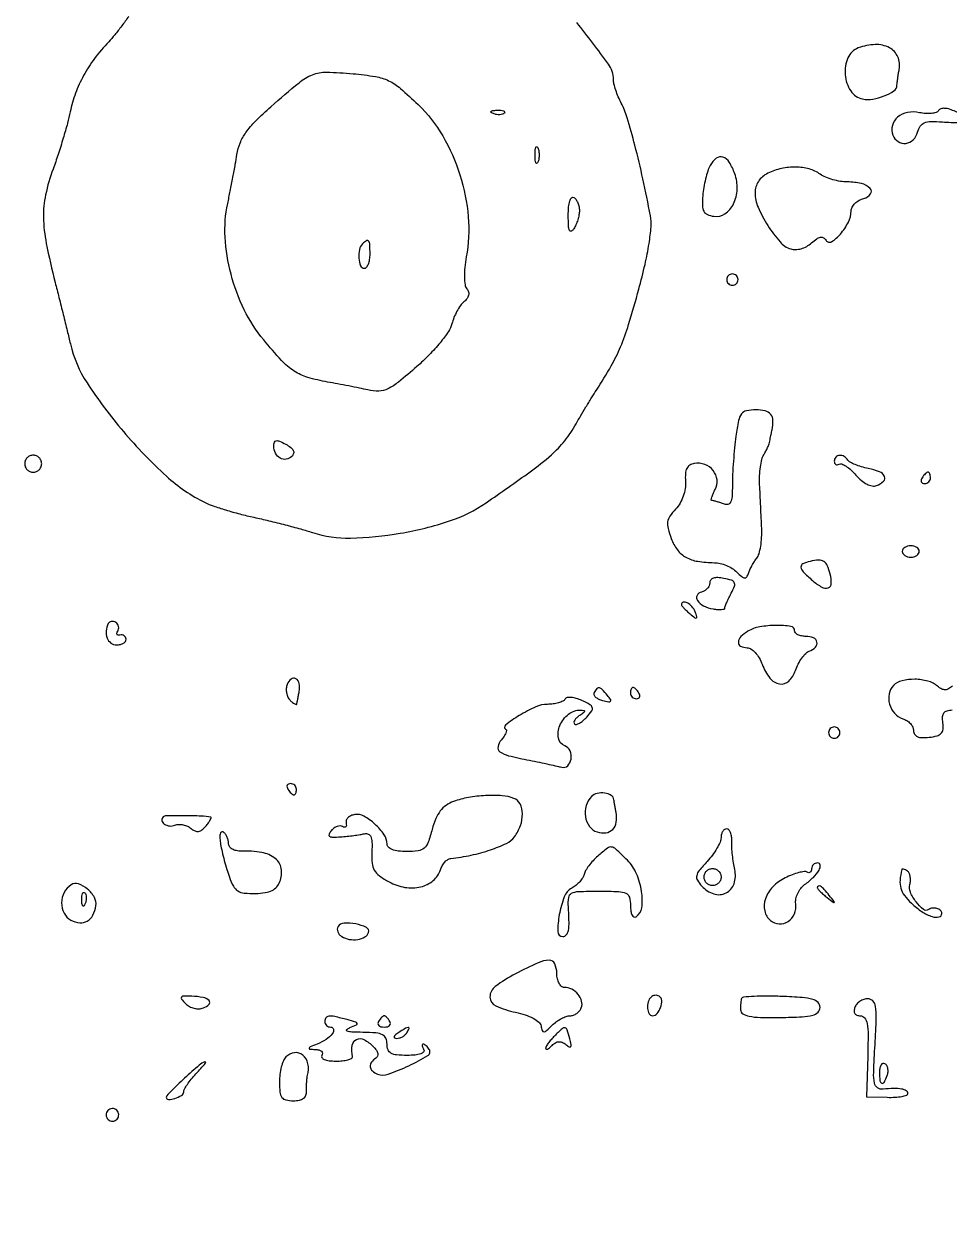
# Model space of a CAD drawing. Extents: x 0 to 5034, y 0 to 2560.
# Drawn here: x 3361.8 to 3525.3, y 363.8 to 574.2 of the extents above; entities that cross this region are included whole.
import ezdxf

# ---------------------------------------------------------------- set-up
doc = ezdxf.new("R2010")
doc.units = 0

msp = doc.modelspace()

# ---------------------------------------------------------------- linework, layer by layer
for points in [[(3380.367574, 575.47861, -0.008929), (3379.140228, 573.798174, -0.009001), (3377.895758, 572.216616, -0.017755), (3376.841517, 571.015059, 0.028052), (3374.348572, 568.052929, 0.035339), (3372.406281, 565.041693, 0.037179), (3370.984294, 561.923784, 0.037679), (3370.047241, 558.643424, -0.015643), (3369.568873, 556.638409, -0.006528), (3368.804447, 553.965425, -0.006451), (3367.911189, 551.123189, -0.008308), (3367.013622, 548.536747, 0.034777), (3365.699347, 543.985345, 0.057598), (3365.31452, 540.010804, 0.044688), (3365.81396, 535.398489, 0.013388), (3367.385275, 528.5, -0.0013), (3368.057015, 525.848588, -0.000891), (3368.806249, 522.835923, -0.000898), (3369.517599, 519.931264, -0.001822), (3370.064683, 517.643567, 0.087436), (3373.019098, 510.761846, 0.031157), (3379.449355, 502.165616, 0.031493), (3387.043645, 494.294486, 0.070706), (3393.883798, 489.623374, 0.031959), (3395.285539, 489.040485, 0.009512), (3397.493991, 488.330228, 0.009499), (3400.010997, 487.625109, 0.010128), (3402.5, 487.032111, -0.005891), (3405.115571, 486.432328, -0.004258), (3408.01718, 485.704659, -0.004301), (3410.763057, 484.965863, -0.00933), (3412.856358, 484.340982, 0.082273), (3419.539053, 483.368039, 0.037518), (3428.349402, 484.204002, 0.03747), (3437.06273, 486.377953, 0.071744), (3443.5, 489.588583, 0.003801), (3451.287092, 495.071756, 0.024857), (3455.031716, 498.043348, 0.046208), (3457.379882, 500.524154, 0.038312), (3459.400737, 503.548897, -0.005043), (3460.176143, 504.89536, -0.002841), (3461.142806, 506.514363, -0.002835), (3462.137025, 508.137378, -0.004638), (3463, 509.5, 0.01368), (3465.58747, 513.75383, 0.030465), (3467.263177, 517.15133, 0.025607), (3468.676741, 521.071286, 0.007229), (3470.474549, 527.313165, 0.010039), (3471.573103, 531.690274, 0.017198), (3472.289263, 535.385602, 0.019909), (3472.637874, 538.345892, 0.066364), (3472.53026, 540.296108, 0.007222), (3471.200821, 546.784342, 0.009231), (3469.780054, 552.718247, 0.008939), (3468.421742, 557.60062, 0.048052), (3467.386186, 560.154292, -0.020941), (3466.855586, 561.283094, -0.019483), (3466.407192, 562.479546, -0.019894), (3466.092733, 563.573828, -0.060083), (3466, 564.342747, 0.159636), (3465.106234, 567.070802, 0.008561), (3459.521912, 574.411723, 0.011984)], [(3281.43984, 268.629123, -0.000024), (3213.057955, 269.247686, -0.136967)], [(3525.865434, 457.265434, -0.0561), (3525.204835, 456.738497, -0.134864), (3524.610684, 456.559172, -0.129896), (3523.993649, 456.705818, -0.050304), (3523.258745, 457.200224, 0.107045), (3521.52917, 458.099441, 0.063217), (3519.214631, 458.425379, 0.064587), (3516.966324, 458.16486, 0.136092), (3515.449574, 457.306717, 0.150517), (3514.676551, 455.845532, 0.11664), (3514.756894, 454.037713, 0.113011), (3515.647926, 452.413305, 0.134982), (3517.107971, 451.465731, -0.06705), (3517.831267, 451.124129, -0.065646), (3518.444216, 450.601282, -0.071117), (3518.858741, 449.984132, -0.112842), (3519, 449.36619, 0.135201), (3519.178349, 448.718677, 0.158077), (3519.655857, 448.30013, 0.097975), (3520.492002, 448.121207, 0.032521), (3521.75, 448.183578, 0.03531), (3523.14608, 448.445055, 0.139772), (3523.89055, 448.884745, 0.168529), (3524.213896, 449.597963, 0.057535), (3524.187142, 450.75, -0.04643), (3524.138197, 451.828063, -0.146868), (3524.376032, 452.502394, -0.169593), (3524.919009, 452.877128, -0.067124), (3525.830153, 453, 0.11884)], [(3386.533962, 356.486358, 0.000047), (3330.933365, 357.017627, 0.001535)]]:
    msp.add_lwpolyline(points, format="xyb")
for points in [[(3509.25, 569.912405, 0.202605), (3507.417982, 568.17044, 0.124095), (3506.924199, 565.184102, 0.124067), (3507.905004, 562.320036, 0.202492), (3510, 560.9039, 0.089025), (3511.793725, 560.872961, 0.054489), (3513.839165, 561.437305, 0.0565), (3515.520049, 562.335933, 0.229495), (3516.076511, 563.317388, -0.012867), (3516.12788, 563.884468, -0.00576), (3516.223177, 564.627302, -0.005698), (3516.341997, 565.410801, -0.007703), (3516.468357, 566.11598, 0.153058), (3516.218286, 568.358702, 0.16955), (3514.735287, 569.948335, 0.131434), (3512.23256, 570.515393, 0.080637)], [(3431.5, 559.910725, -0.068162), (3435.834911, 554.375044, -0.055575), (3438.887442, 547.487683, -0.055437), (3440.353949, 540.078025, -0.066955), (3440.006285, 533, 0.020393), (3439.737893, 531.122766, 0.029466), (3439.666999, 529.448324, 0.032333), (3439.775997, 528.109695, 0.137272), (3440.099553, 527.382679, -0.104), (3440.390766, 526.829149, -0.125361), (3440.406958, 526.243375, -0.105749), (3440.131459, 525.646603, -0.058782), (3439.57661, 525.063581, 0.065308), (3438.973652, 524.41328, 0.02969), (3438.358453, 523.427311, 0.028774), (3437.824277, 522.295448, 0.035046), (3437.463127, 521.180902, -0.090149), (3436.858555, 519.838318, -0.021199), (3435.371234, 517.862688, -0.021162), (3433.438661, 515.703281, -0.019418), (3431.276223, 513.649525, -0.010095), (3428.040289, 510.920587, -0.058594), (3426.155458, 509.730048, -0.102308), (3424.547704, 509.332509, -0.065675), (3422.627375, 509.510968, 0.00487), (3421.144939, 509.833278, 0.002361), (3419.243666, 510.217944, 0.002341), (3417.259701, 510.599954, 0.003371), (3415.5, 510.917979, -0.029351), (3411.985003, 511.743742, -0.073317), (3409.59979, 512.854437, -0.060072), (3407.370336, 514.740569, -0.014907), (3404.215331, 518.346408, -0.058786), (3400.789188, 523.673307, -0.049068), (3398.442721, 529.98232, -0.049911), (3397.402395, 536.500334, -0.067468), (3397.856161, 542.443744, 0.003546), (3398.310996, 544.644081, 0.002645), (3398.782567, 547.076953, 0.002673), (3399.20265, 549.374776, 0.00608), (3399.48959, 551.116096, -0.060131), (3400.048745, 553.12651, -0.057073), (3401.077011, 554.984764, -0.04186), (3402.781495, 556.995695, -0.015383), (3405.499247, 559.544133, -0.00794), (3410.465497, 563.783626, -0.077375), (3412.833062, 565.190914, -0.101267), (3415.286846, 565.637442, -0.017733), (3420, 565.367072, -0.017616), (3423.949983, 564.85873, -0.070062), (3426.276986, 564.130952, -0.066822), (3428.366769, 562.772348, -0.01511)], [(3446.729167, 558.395833, -0.126455), (3446.402231, 558.202593, -0.060344), (3445.916927, 558.123424, -0.05415), (3445.359369, 558.160852, -0.051402), (3444.8125, 558.316886, -0.054073), (3444.395823, 558.538436, -0.470617), (3444.37858, 558.720685, -0.168741), (3444.670344, 558.862007, -0.018894), (3445.416667, 558.921053, -0.028489), (3446.112848, 558.910055, -0.077125), (3446.592839, 558.799335, -0.208169), (3446.77538, 558.614691, -0.296942)], [(3523.405473, 558.847052, -0.176867), (3522.98726, 558.517684, -0.052381), (3522.178159, 558.343258, -0.045412), (3521.158834, 558.326026, -0.035602), (3520.064141, 558.485912, 0.100373), (3517.941277, 558.520155, 0.129992), (3516.188339, 557.689585, 0.154156), (3515.263685, 556.227362, 0.157375), (3515.35674, 554.512735, 0.156573), (3516.271664, 553.374436, 0.179188), (3517.625316, 553.05959, 0.165222), (3518.940545, 553.700719, 0.134289), (3519.727716, 555.066787, -0.081737), (3520.18966, 556.1043, -0.150978), (3520.895563, 556.685842, -0.094959), (3522.051094, 556.92015, -0.0207), (3524.091499, 556.857522, 0.013071), (3527.158907, 556.716519, 0.171282), (3528.223354, 557.068648, 0.515047), (3528.199646, 557.67345, 0.034878), (3526.427823, 558.666081, 0.03184), (3525.369783, 559.08534, 0.063539), (3524.486486, 559.252207, 0.091497), (3523.820716, 559.170119, 0.179919)], [(3452.662281, 549.75, -0.174857), (3452.474999, 549.540618, -0.447206), (3452.306058, 549.601562, -0.078554), (3452.189089, 550.10856, -0.017491), (3452.157895, 551, -0.017491), (3452.189089, 551.89144, -0.078554), (3452.306058, 552.398438, -0.447206), (3452.474999, 552.459382, -0.174857), (3452.662281, 552.25, -0.057986), (3452.818615, 551.679992, -0.037979), (3452.87034, 551, -0.037979), (3452.818615, 550.320008, -0.057986)], [(3483.084744, 549.158345, 0.043532), (3482.662293, 548.171252, 0.018538), (3482.264269, 546.788673, 0.018176), (3481.946251, 545.273511, 0.022735), (3481.767039, 543.848189, 0.024226), (3481.710709, 542.041825, 0.119701), (3481.966126, 541.064147, 0.171686), (3482.587431, 540.500325, 0.063958), (3483.740327, 540.182326, 0.18751), (3485.694317, 540.638445, 0.129484), (3487.196858, 542.375188, 0.105175), (3487.847807, 544.966537, 0.094347), (3487.428872, 547.708576, 0.053765), (3486.460818, 549.727143, 0.175284), (3485.316007, 550.632545, 0.252474), (3484.149989, 550.429384, 0.103438)], [(3493.25, 547.779505, 0.065425), (3492.318399, 547.169102, 0.070544), (3491.603117, 546.352317, 0.072025), (3491.153975, 545.384719, 0.072824), (3491, 544.333161, 0.10352), (3491.533047, 541.786137, 0.038721), (3493.260132, 538.548291, 0.037959), (3495.416364, 535.672108, 0.134854), (3497.321664, 534.414196, 0.091511), (3498.165841, 534.301322, 0.058365), (3499.145451, 534.465639, 0.055002), (3500.125399, 534.871528, 0.058313), (3500.972386, 535.47501, -0.028381), (3501.894376, 536.218787, -0.112288), (3502.561518, 536.499618, -0.189059), (3503.088242, 536.393441, -0.11161), (3503.543812, 535.929111, 0.414718), (3504.52705, 535.697893, 0.077619), (3506.083399, 537.036223, 0.059613), (3507.493052, 539.157321, 0.113955), (3507.977764, 541.133369, -0.122157), (3508.153138, 541.801422, -0.073634), (3508.649339, 542.458449, -0.066461), (3509.377497, 543.005399, -0.064019), (3510.232753, 543.350615, 0.162849), (3511.417604, 544.124595, 0.381144), (3511.360055, 545.098829, 0.140253), (3509.7849, 545.969208, 0.056826), (3507.325, 546.247351, -0.041041), (3506.099008, 546.346995, -0.029006), (3504.75042, 546.650165, -0.029425), (3503.486779, 547.094261, -0.053269), (3502.527494, 547.622351, 0.085527), (3500.575464, 548.539015, 0.062946), (3498.205858, 548.879384, 0.059171), (3495.675366, 548.622252, 0.057539)], [(3459.984687, 541.190983, -0.045482), (3459.908819, 540.434499, -0.02712), (3459.689119, 539.556101, -0.026997), (3459.372512, 538.697541, -0.041639), (3459, 538, -0.115435), (3458.557873, 537.573671, -0.454106), (3458.242073, 537.676633, -0.089658), (3458.06075, 538.471563, -0.010352), (3458.015313, 540.309017, -0.021008), (3458.073097, 541.829331, -0.054884), (3458.278955, 542.901713, -0.11662), (3458.600799, 543.449123, -0.353927), (3459, 543.5, -0.101161), (3459.382022, 543.140373, -0.052761), (3459.701752, 542.566787, -0.049393), (3459.916365, 541.883651, -0.053738)], [(3421.666667, 535.333333, 0.148246), (3421.117117, 534.305634, 0.068475), (3421.025382, 532.777653, 0.077107), (3421.338097, 531.446162, 0.305562), (3422, 531, 0.226478), (3422.382936, 531.182831, 0.074992), (3422.70625, 531.734375, 0.057076), (3422.926884, 532.542644, 0.038131), (3423, 533.5, 0.011827), (3422.959636, 535.206136, 0.146405), (3422.746711, 535.811817, 0.394613), (3422.359821, 535.886341, 0.056055)], [(3486, 529, 0.099038), (3486.076342, 528.618362, 0.097945), (3486.29375, 528.29375, 0.097945), (3486.618362, 528.076342, 0.099038), (3487, 528, 0.099038), (3487.381638, 528.076342, 0.097945), (3487.70625, 528.29375, 0.097945), (3487.923658, 528.618362, 0.099038), (3488, 529, 0.099038), (3487.923658, 529.381638, 0.097945), (3487.70625, 529.70625, 0.097945), (3487.381638, 529.923658, 0.099038), (3487, 530, 0.099038), (3486.618362, 529.923658, 0.097945), (3486.29375, 529.70625, 0.097945), (3486.076342, 529.381638, 0.099038)], [(3487.635924, 501.360429, 0.009384), (3487.392228, 499.295072, 0.006233), (3487.186803, 496.918303, 0.006275), (3487.045052, 494.605065, 0.012164), (3487, 492.75344, -0.014292), (3486.940723, 490.680124, -0.095987), (3486.688575, 489.68664, -0.246638), (3486.195463, 489.313926, -0.133284), (3485.418213, 489.393011, 0.008756), (3484.77936, 489.625411, 0.010384), (3484.16789, 489.821697, 0.009314), (3483.647393, 489.966433, 0.063232), (3483.383029, 490, -0.449744), (3483.273689, 490.123287, -0.043025), (3483.36632, 490.5671, -0.032686), (3483.598632, 491.189743, -0.017237), (3483.962834, 491.930554, 0.150992), (3484.294131, 493.637757, 0.142852), (3483.616685, 495.277295, 0.134999), (3482.123653, 496.358603, 0.130033), (3480.264872, 496.544758, 0.102049), (3479.468299, 496.242929, 0.137522), (3478.955615, 495.672205, 0.098544), (3478.711012, 494.76041, 0.035534), (3478.71829, 493.411757, -0.056826), (3478.670168, 492.11512, -0.047067), (3478.335239, 490.77377, -0.047073), (3477.755421, 489.518906, -0.056881), (3476.980295, 488.479024, 0.03777), (3475.969927, 487.226224, 0.11446), (3475.571046, 486.213622, 0.101371), (3475.634418, 485.056842, 0.026042), (3476.206407, 483.26412, 0.071032), (3477.295786, 481.282994, 0.104661), (3478.786536, 479.981673, 0.087857), (3480.878452, 479.25618, 0.038189), (3483.821429, 479.013655, -0.058616), (3484.829846, 478.889011, -0.038672), (3485.940904, 478.524045, -0.038695), (3486.981453, 477.99281, -0.059071), (3487.776786, 477.366071, 0.019392), (3488.661947, 476.54703, 0.147873), (3489.175489, 476.321246, 0.283989), (3489.543538, 476.491292, 0.071132), (3489.83963, 477.116071, -0.032441), (3490.078775, 477.74116, -0.017304), (3490.449988, 478.481336, -0.017157), (3490.882995, 479.214, -0.025542), (3491.315138, 479.820392, 0.099179), (3491.707281, 480.587578, 0.027853), (3492.001164, 481.907241, 0.026922), (3492.173039, 483.469172, 0.025446), (3492.180865, 485.070392, 0.000078), (3492.098644, 486.850715, 0.000047), (3492.000531, 488.963622, 0.000047), (3491.902566, 491.064766, 0.000082), (3491.820941, 492.805768, -0.022797), (3491.818707, 494.36871, -0.023126), (3491.959131, 495.917835, -0.023676), (3492.206806, 497.24876, -0.081786), (3492.542821, 498.055768, 0.019463), (3492.900429, 498.682045, 0.016483), (3493.229924, 499.369507, 0.016799), (3493.488604, 500.016435, 0.043903), (3493.616746, 500.5, -0.003861), (3493.699116, 500.955205, -0.002249), (3493.804587, 501.5, -0.002249), (3493.915142, 502.04474, -0.003803), (3494.013288, 502.5, 0.060637), (3494.175098, 504.1322, 0.167995), (3493.779326, 505.199187, 0.164567), (3492.801771, 505.807325, 0.057639), (3491.135924, 506, 0.049405), (3489.483319, 505.836307, 0.183788), (3488.61306, 505.289512, 0.113992), (3488.094227, 504.125499, 0.01402)], [(3409.194492, 497.794492, -0.157772), (3408.196407, 497.28444, -0.169734), (3407.122103, 497.476375, -0.148506), (3406.299794, 498.336572, -0.117543), (3406, 499.594201, -0.074508), (3406.103218, 500.283022, -0.284714), (3406.415892, 500.556465, -0.145326), (3406.993323, 500.484016, -0.01949), (3408.107359, 499.942543, -0.037102), (3408.99571, 499.378678, -0.116154), (3409.448324, 498.841085, -0.187557), (3409.499756, 498.316396, -0.128781)], [(3362, 496.5, 0.099038), (3362.114514, 495.927543, 0.097945), (3362.440625, 495.440625, 0.097945), (3362.927543, 495.114514, 0.099038), (3363.5, 495, 0.099038), (3364.072457, 495.114514, 0.097945), (3364.559375, 495.440625, 0.097945), (3364.885486, 495.927543, 0.099038), (3365, 496.5, 0.099038), (3364.885486, 497.072457, 0.097945), (3364.559375, 497.559375, 0.097945), (3364.072457, 497.885486, 0.099038), (3363.5, 498, 0.099038), (3362.927543, 497.885486, 0.097945), (3362.440625, 497.559375, 0.097945), (3362.114514, 497.072457, 0.099038)], [(3505, 496.940983, 0.087615), (3505.064383, 496.576383, 0.166476), (3505.249488, 496.347244, 0.178496), (3505.525604, 496.28894, 0.102458), (3505.849321, 496.406875, -0.236818), (3506.317066, 496.448382, -0.049157), (3507.073449, 496.05959, -0.041882), (3507.947948, 495.385436, -0.028667), (3508.8239, 494.487522, 0.039337), (3509.787581, 493.540912, 0.056774), (3510.783004, 492.882462, 0.069546), (3511.71117, 492.562354, 0.140832), (3512.474579, 492.628619, 0.093998), (3513.709673, 493.392424, 0.33376), (3513.870737, 494.251997, 0.187399), (3512.975807, 495.071209, 0.043366), (3510.979191, 495.654162, -0.022316), (3509.783255, 495.949388, -0.026569), (3508.687645, 496.33666, -0.026878), (3507.815467, 496.754356, -0.129935), (3507.420174, 497.129162, 0.12154), (3506.757998, 497.778134, 0.153958), (3505.927743, 497.970711, 0.193736), (3505.267461, 497.643305, 0.183968)], [(3520.5, 494, 0.082592), (3520.343488, 493.6179, 0.161196), (3520.3746, 493.29375, 0.182303), (3520.586039, 493.078288, 0.108972), (3520.940983, 493, 0.093332), (3521.345238, 493.076123, 0.09642), (3521.688914, 493.29375, 0.099167), (3521.918938, 493.618444, 0.105053), (3522, 494, 0.042167), (3521.967655, 494.382849, 0.061769), (3521.870461, 494.70625, 0.081139), (3521.727648, 494.92554, 0.210953), (3521.559017, 495, 0.151918), (3521.34829, 494.934461, 0.038439), (3521.066025, 494.70625, 0.035638), (3520.768994, 494.382774, 0.029505)], [(3517, 481, 0.148195), (3517.115568, 480.618646, 0.098894), (3517.440625, 480.29375, 0.082425), (3517.926543, 480.074694, 0.064853), (3518.5, 480, 0.064853), (3519.073457, 480.074694, 0.082425), (3519.559375, 480.29375, 0.098894), (3519.884432, 480.618646, 0.148195), (3520, 481, 0.148195), (3519.884432, 481.381354, 0.098894), (3519.559375, 481.70625, 0.082425), (3519.073457, 481.925306, 0.064853), (3518.5, 482, 0.064853), (3517.926543, 481.925306, 0.082425), (3517.440625, 481.70625, 0.098894), (3517.115568, 481.381354, 0.148195)], [(3500.75, 479.25074, 0.053297), (3499.446733, 478.80465, 0.322195), (3499.116952, 478.216642, 0.170149), (3499.516064, 477.388996, 0.017489), (3501.129077, 475.888052, 0.045282), (3502.800397, 474.684895, 0.222786), (3503.926904, 474.577517, 0.309945), (3504.479428, 475.341227, 0.070359), (3504.285413, 477.01658, 0.037676), (3503.773413, 478.506044, 0.151343), (3503.155422, 479.229679, 0.156731), (3502.250216, 479.463364, 0.041274)], [(3483, 475.434652, -0.106478), (3482.888768, 474.918247, -0.079289), (3482.56711, 474.430023, -0.075112), (3482.089431, 474.043703, -0.078694), (3481.526332, 473.823324, 0.227235), (3480.765209, 473.229116, 0.274012), (3480.831086, 472.338607, 0.126319), (3481.929812, 471.392781, 0.073287), (3483.596723, 470.85306, 0.021813), (3484.399531, 470.753648, 0.037537), (3485.072921, 470.750586, 0.04639), (3485.550083, 470.829161, 0.34988), (3485.677743, 471, -0.099155), (3485.728523, 471.302587, -0.010077), (3486.002791, 471.981204, -0.012289), (3486.369264, 472.782781, -0.009501), (3486.806339, 473.638141, 0.02973), (3487.370475, 474.861893, 0.214161), (3487.33915, 475.495009, 0.203645), (3486.842201, 475.911562, 0.02674), (3485.475319, 476.249469, 0.036101), (3484.409825, 476.374394, 0.090886), (3483.638611, 476.268284, 0.147784), (3483.176173, 475.944079, 0.168031)], [(3478, 471.622445, 0.172995), (3478.07509, 471.411909, 0.015689), (3478.44735, 470.984529, 0.018888), (3478.939562, 470.492636, 0.013646), (3479.522892, 469.981001, 0.008807), (3480.382614, 469.292701, 0.27071), (3480.644403, 469.258808, 0.389672), (3480.735322, 469.458284, 0.012731), (3480.415903, 470.358556, 0.091143), (3479.856754, 471.274265, 0.089947), (3479.00624, 471.936277, 0.178047), (3478.321922, 472.025462, 0.350363)], [(3376.754232, 468.266312, 0.093052), (3376.377835, 466.952017, 0.118397), (3376.556239, 465.707169, 0.141743), (3377.236546, 464.829973, 0.158696), (3378.25, 464.5, 0.055685), (3378.912146, 464.573972, 0.080763), (3379.456563, 464.79375, 0.105784), (3379.80176, 465.118995, 0.177849), (3379.9, 465.5, 0.102678), (3379.786864, 465.860233, 0.117554), (3379.543166, 466.125534, 0.117001), (3379.204988, 466.25315, 0.101035), (3378.82567, 466.225223, -0.08807), (3378.498299, 466.192645, -0.250328), (3378.311051, 466.311893, -0.205677), (3378.284416, 466.558816, -0.06392), (3378.441982, 466.906125, 0.098133), (3378.59512, 467.315533, 0.097727), (3378.580879, 467.753037, 0.098155), (3378.40178, 468.150817, 0.099951), (3378.08541, 468.447214, 0.076159), (3377.694606, 468.613157, 0.096446), (3377.303651, 468.635555, 0.111232), (3376.974193, 468.512816, 0.132806)], [(3489.75, 466.919901, 0.063475), (3488.497205, 465.959205, 0.18559), (3488.058052, 464.983214, 0.294944), (3488.461481, 464.275019, 0.120417), (3489.586864, 464, -0.149217), (3490.274796, 463.790023, -0.058938), (3491.032927, 463.138077, -0.051403), (3491.740147, 462.188414, -0.044145), (3492.281267, 461.065794, 0.073724), (3493.631131, 458.641794, 0.185757), (3495.327172, 457.606183, 0.243509), (3496.946036, 458.101405, 0.115707), (3498.147459, 459.993156, -0.035152), (3498.632726, 461.122909, -0.035947), (3499.268365, 462.1647, -0.038404), (3499.951461, 462.981524, -0.108205), (3500.569876, 463.38844, 0.103623), (3501.678439, 464.103565, 0.256998), (3501.944187, 464.999784, 0.245691), (3501.328152, 465.736108, 0.098384), (3500, 466, -0.048028), (3499.234582, 466.073693, -0.068025), (3498.5875, 466.29375, -0.088204), (3498.151477, 466.618118, -0.191087), (3498, 467, 0.373218), (3497.33336, 467.768696, 0.037937), (3494.724655, 467.941459, 0.040522), (3491.830143, 467.678178, 0.089161)], [(3408.360155, 457.496165, 0.075723), (3408.205373, 456.788228, 0.061469), (3408.250995, 456.011799, 0.062791), (3408.480586, 455.28732, 0.088502), (3408.867217, 454.732783, 0.022012), (3409.307574, 454.329581, 0.045875), (3409.68972, 454.064942, 0.083279), (3409.958537, 453.967481, 0.418094), (3410.076511, 454.05, -0.003641), (3410.124439, 454.319976, -0.000502), (3410.228784, 454.880709, -0.000576), (3410.353795, 455.544537, -0.000488), (3410.487445, 456.246029, 0.093935), (3410.490172, 457.665848, 0.216829), (3409.890324, 458.519641, 0.313212), (3409.056084, 458.456313, 0.131133)], [(3462.570264, 456.11369, 0.223332), (3462.526729, 455.733869, 0.122195), (3462.784386, 455.330573, 0.080158), (3463.324453, 454.961789, 0.045875), (3464.068398, 454.692364, 0.013137), (3465.170237, 454.434951, 0.255353), (3465.493575, 454.533834, 0.361312), (3465.516498, 454.8178, 0.019963), (3464.934706, 455.578674, 0.014904), (3464.009628, 456.628048, 0.150095), (3463.509422, 456.914775, 0.26591), (3463.084083, 456.784477, 0.050084)], [(3469, 456, 0.105053), (3469.081062, 455.618444, 0.099167), (3469.311086, 455.29375, 0.09642), (3469.654762, 455.076123, 0.093332), (3470.059017, 455, 0.108972), (3470.413961, 455.078288, 0.182303), (3470.6254, 455.29375, 0.161196), (3470.656512, 455.6179, 0.082592), (3470.5, 456, 0.029505), (3470.231006, 456.382774, 0.035638), (3469.933975, 456.70625, 0.038439), (3469.65171, 456.934461, 0.151918), (3469.440983, 457, 0.210953), (3469.272352, 456.92554, 0.081139), (3469.129539, 456.70625, 0.061769), (3469.032345, 456.382849, 0.042167)], [(3457.441656, 454.905597, -0.142283), (3457.055349, 454.556704, -0.041787), (3456.302232, 454.266019, -0.03827), (3455.359465, 454.06672, -0.032969), (3454.348712, 454, 0.106465), (3452.292076, 453.557061, 0.029739), (3449.361394, 452.017428, 0.030044), (3446.92581, 450.339507, 0.548086), (3447, 449.563125, -0.329), (3447.102781, 449.356881, -0.060079), (3446.971673, 448.922891, -0.044293), (3446.663323, 448.361027, -0.025574), (3446.201442, 447.742722, 0.119877), (3445.607116, 446.52517, 0.297511), (3445.943488, 445.639188, 0.097894), (3447.465425, 444.933007, 0.011154), (3451.183181, 444.113493, -0.002248), (3452.936133, 443.759701, -0.002462), (3454.633539, 443.400447, -0.0023), (3456.082435, 443.079342, -0.012309), (3456.867163, 442.881214, 0.268298), (3457.914614, 443.151264, 0.163724), (3458.509399, 444.323175, 0.135465), (3458.326647, 445.787006, 0.205548), (3457.420595, 446.668844, -0.259474), (3456.268333, 448.046226, -0.151291), (3456.514511, 450.246634, -0.122282), (3458.059739, 452.258013, -0.172674), (3460.178571, 452.984687, -0.035072), (3460.767015, 452.936502, -0.415707), (3460.88923, 452.769245, -0.200422), (3460.730853, 452.512377, -0.014692), (3460.02896, 452.03906, 0.042964), (3459.506266, 451.641878, 0.071832), (3459.154687, 451.217378, 0.105877), (3459.020464, 450.834686, 0.231971), (3459.118424, 450.548242, 0.263695), (3459.446333, 450.457581, 0.065808), (3459.982943, 450.670253, 0.050031), (3460.622391, 451.115976, 0.031639), (3461.274377, 451.750689, 0.026772), (3462.148793, 452.827518, 0.23124), (3462.252877, 453.41961, 0.195868), (3461.853609, 453.926361, 0.018929), (3460.435586, 454.662418, 0.034671), (3459.434454, 455.05259, 0.055372), (3458.534123, 455.227308, 0.072831), (3457.834511, 455.182219, 0.204651)], [(3504, 449, 0.099038), (3504.076342, 448.618362, 0.097945), (3504.29375, 448.29375, 0.097945), (3504.618362, 448.076342, 0.099038), (3505, 448, 0.099038), (3505.381638, 448.076342, 0.097945), (3505.70625, 448.29375, 0.097945), (3505.923658, 448.618362, 0.099038), (3506, 449, 0.099038), (3505.923658, 449.381638, 0.097945), (3505.70625, 449.70625, 0.097945), (3505.381638, 449.923658, 0.099038), (3505, 450, 0.099038), (3504.618362, 449.923658, 0.097945), (3504.29375, 449.70625, 0.097945), (3504.076342, 449.381638, 0.099038)], [(3408.5, 439, 0.029505), (3408.768994, 438.617226, 0.035638), (3409.066025, 438.29375, 0.038439), (3409.34829, 438.065539, 0.151918), (3409.559017, 438, 0.210953), (3409.727648, 438.07446, 0.081139), (3409.870461, 438.29375, 0.061769), (3409.967655, 438.617151, 0.042167), (3410, 439, 0.105053), (3409.918938, 439.381556, 0.099167), (3409.688914, 439.70625, 0.09642), (3409.345238, 439.923877, 0.093332), (3408.940983, 440, 0.108972), (3408.586039, 439.921712, 0.182303), (3408.3746, 439.70625, 0.161196), (3408.343488, 439.3821, 0.082592)], [(3437.767693, 436.843617, 0.063482), (3436.431262, 436.152682, 0.077845), (3435.41306, 435.186237, 0.066039), (3434.625569, 433.82418, 0.032334), (3433.979149, 431.922564, -0.021653), (3433.25637, 429.63737, -0.12722), (3432.549127, 428.609589, -0.147411), (3431.484559, 428.131256, -0.032405), (3429.461456, 428, -0.028077), (3427.994724, 428.082428, -0.062551), (3426.909859, 428.344717, -0.097462), (3426.238727, 428.762189, -0.207925), (3426, 429.311439, 0.150937), (3425.4845, 430.980203, 0.057778), (3423.874514, 432.835773, 0.057982), (3421.908651, 434.253761, 0.170433), (3420.28825, 434.534293, 0.066005), (3419.625128, 434.330607, 0.08728), (3419.106014, 433.972441, 0.106168), (3418.808964, 433.520211, 0.150187), (3418.774777, 433.042834, -0.065437), (3418.814883, 432.626189, -0.191649), (3418.701093, 432.366817, -0.24064), (3418.464369, 432.291936, -0.097214), (3418.138083, 432.41466, 0.144182), (3417.708858, 432.532151, 0.083518), (3417.179003, 432.432525, 0.071313), (3416.631499, 432.137045, 0.060273), (3416.153066, 431.684433, 0.067485), (3415.761735, 431.05741, 0.366866), (3415.864143, 430.701339, 0.150686), (3416.422085, 430.535823, 0.016061), (3417.789759, 430.594472, 0.007558), (3418.937372, 430.698143, 0.006439), (3420.144492, 430.841352, 0.006499), (3421.239567, 431.000097, 0.018224), (3422, 431.149029, -0.152711), (3422.694826, 431.098053, -0.203323), (3423.141116, 430.658765, -0.091462), (3423.347307, 429.690007, -0.018789), (3423.329264, 427.934717, 0.0335), (3423.36735, 425.943336, 0.109503), (3423.759725, 424.693658, 0.107433), (3424.648236, 423.713544, 0.031595), (3426.380925, 422.63406, 0.082159), (3429.176468, 421.676361, 0.09997), (3431.937538, 421.768002, 0.11593), (3434.149011, 422.872739, 0.143306), (3435.428921, 424.776049, -0.053079), (3435.750211, 425.508473, -0.054831), (3436.215643, 426.148168, -0.060743), (3436.747501, 426.606153, -0.122692), (3437.26449, 426.792181, 0.027393), (3440.856514, 427.357178, 0.029381), (3444.280298, 428.30301, 0.030249), (3447.082129, 429.45064, 0.118916), (3448.516187, 430.624502, 0.077202), (3449.569782, 432.580802, 0.088832), (3449.912922, 434.670872, 0.110505), (3449.498737, 436.403922, 0.189646), (3448.418213, 437.393011, 0.074345), (3446.334591, 437.854557, 0.030288), (3443.424294, 437.880804, 0.030055), (3440.367652, 437.538164, 0.044689)], [(3462.121855, 437.721855, 0.12556), (3461.163729, 436.107342, 0.111612), (3461.039644, 434.154949, 0.119501), (3461.758198, 432.439698, 0.158528), (3463.124846, 431.460375, 0.108933), (3464.675271, 431.319956, 0.169226), (3465.865585, 431.91261, 0.154899), (3466.497415, 433.168241, 0.088117), (3466.468357, 434.88402, -0.002604), (3466.342025, 435.549859, -0.002637), (3466.223177, 436.214191, -0.002566), (3466.125761, 436.793429, -0.010765), (3466.076511, 437.143011, 0.227694), (3465.591664, 437.905829, 0.103244), (3464.453093, 438.322857, 0.091805), (3463.122528, 438.272594, 0.142081)], [(3386.442725, 434.11052, 0.24912), (3386.248197, 433.471829, 0.195612), (3386.650366, 432.856646, 0.127218), (3387.557822, 432.522951, 0.116956), (3388.54476, 432.65555, -0.084001), (3389.211433, 432.789858, -0.056268), (3389.988421, 432.726606, -0.055052), (3390.752012, 432.487353, -0.069887), (3391.380056, 432.099544, 0.06145), (3392.098119, 431.639311, 0.149825), (3392.713096, 431.546495, 0.13622), (3393.312934, 431.813226, 0.047256), (3393.989766, 432.487669, 0.015975), (3394.444883, 433.07314, 0.030164), (3394.766791, 433.577001, 0.037603), (3394.940014, 433.951692, 0.463727), (3394.872445, 434.072334, 0.039014), (3393.185711, 434.265181, 0.00783), (3390.159902, 434.32628, 0.003021), (3386.945461, 434.321417, 0.197326)], [(3396.608695, 429.270374, 0.014519), (3396.869944, 427.993867, 0.007766), (3397.262698, 426.432547, 0.007726), (3397.713316, 424.85013, 0.011959), (3398.155929, 423.5, 0.037875), (3398.874738, 421.87478, 0.130598), (3399.654911, 421.040436, 0.118822), (3400.790877, 420.660611, 0.02882), (3402.783593, 420.603767, 0.030932), (3404.494583, 420.759812, 0.075048), (3405.702166, 421.136815, 0.099874), (3406.532128, 421.769737, 0.091727), (3407.082164, 422.693073, 0.130234), (3407.304283, 425.016685, 0.186875), (3406.264159, 426.778952, 0.126182), (3403.884611, 427.833254, 0.048491), (3400.25, 428.084917, -0.056259), (3399.353521, 428.16096, -0.087478), (3398.632486, 428.441895, -0.111373), (3398.167976, 428.890404, -0.146303), (3398, 429.452185, 0.058741), (3397.930459, 430.042073, 0.050512), (3397.724617, 430.632164, 0.05303), (3397.421517, 431.13492, 0.092444), (3397.062526, 431.461357, 0.321289), (3396.744557, 431.439647, 0.170791), (3396.530609, 431.084796, 0.068643), (3396.479697, 430.328057, 0.025741)], [(3485, 430.456356, -0.103959), (3484.838055, 429.68589, -0.029111), (3484.274844, 428.584109, -0.028027), (3483.476212, 427.383028, -0.026214), (3482.531383, 426.250419, 0.015958), (3481.136997, 424.646917, 0.118742), (3480.703025, 423.742686, 0.186844), (3480.831277, 422.939491, 0.051995), (3481.59751, 421.892252, 0.131602), (3483.717189, 420.523017, 0.196739), (3485.887969, 420.689805, 0.199742), (3487.296082, 422.323731, 0.134791), (3487.418305, 424.813938, -0.016924), (3487.195033, 426.006496, -0.011611), (3487.019282, 427.371907, -0.011717), (3486.911298, 428.696202, -0.0232), (3486.89914, 429.75, 0.042043), (3486.856738, 430.611487, 0.062894), (3486.664091, 431.339063, 0.084006), (3486.36084, 431.831374, 0.216044), (3485.988798, 432, 0.153827), (3485.61169, 431.88117, 0.097953), (3485.29046, 431.546555, 0.080486), (3485.073705, 431.046594, 0.062195)], [(3463.215233, 427.186671, 0.027661), (3462.392031, 426.388825, 0.026284), (3461.6469, 425.49182, 0.027249), (3461.074172, 424.629239, 0.078594), (3460.812224, 423.963344, -0.087227), (3460.558354, 423.349117, -0.041597), (3460.039982, 422.665947, -0.039559), (3459.363512, 422.023664, -0.045072), (3458.621758, 421.526673, 0.178633), (3457.312934, 420.0254, 0.045267), (3456.426018, 416.857855, 0.049009), (3456.172149, 413.864052, 0.41031), (3457.047808, 413, 0.224732), (3457.672379, 413.295653, 0.126037), (3458.034388, 414.073049, 0.052607), (3458.15325, 415.556792, 0.010166), (3458.030596, 418.25, -0.050673), (3458.088941, 419.896633, -0.245417), (3458.613713, 420.634821, -0.11082), (3459.828932, 420.946068, -0.007499), (3463.424634, 421, -0.008306), (3466.904785, 420.942184, -0.099597), (3468.205321, 420.635253, -0.224336), (3468.808612, 419.917735, -0.06453), (3469, 418.440983, 0.035659), (3469.068671, 417.479336, 0.083483), (3469.287316, 416.794783, 0.1651), (3469.615199, 416.478234, 0.253782), (3470, 416.5, 0.226448), (3471.012259, 418.072897, 0.070234), (3470.972441, 420.961224, 0.064222), (3470.064832, 424.090547, 0.093986), (3468.454545, 426.454545, 0.007003), (3466.407134, 428.445391, 0.155881), (3465.669165, 428.800153, 0.20284), (3464.940945, 428.60533, 0.013198)], [(3485, 423.5, -0.099038), (3484.885486, 422.927543, -0.097945), (3484.559375, 422.440625, -0.097945), (3484.072457, 422.114514, -0.099038), (3483.5, 422, -0.099038), (3482.927543, 422.114514, -0.097945), (3482.440625, 422.440625, -0.097945), (3482.114514, 422.927543, -0.099038), (3482, 423.5, -0.099038), (3482.114514, 424.072457, -0.097945), (3482.440625, 424.559375, -0.097945), (3482.927543, 424.885486, -0.099038), (3483.5, 425, -0.099038), (3484.072457, 424.885486, -0.097945), (3484.559375, 424.559375, -0.097945), (3484.885486, 424.072457, -0.099038)], [(3501, 424.940983, -0.079852), (3500.940817, 424.572768, -0.158027), (3500.7678, 424.33656, -0.184247), (3500.510444, 424.267895, -0.112953), (3500.209532, 424.370502, 0.17628), (3499.719853, 424.472112, 0.027684), (3498.738472, 424.273453, 0.027895), (3497.55942, 423.894656, 0.0211), (3496.31169, 423.354093, 0.088676), (3494.145247, 421.78143, 0.10927), (3492.846808, 419.655615, 0.13403), (3492.708729, 417.506864, 0.170569), (3493.723708, 415.814339, 0.164353), (3495.251415, 415.227186, 0.157795), (3496.851521, 415.673256, 0.146152), (3497.971042, 417.01415, 0.138446), (3498.202397, 418.779987, -0.08619), (3498.226231, 419.65963, -0.058482), (3498.53824, 420.614319, -0.057129), (3499.074846, 421.495785, -0.07142), (3499.763603, 422.159953, 0.035873), (3501.305048, 423.448682, 0.066089), (3502.31927, 424.726872, 0.162077), (3502.510613, 425.593067, 0.384084), (3502.059017, 426, 0.099038), (3501.654856, 425.919152, 0.097945), (3501.311086, 425.688914, 0.097945), (3501.080848, 425.345144, 0.099038)], [(3516.923489, 424.809017, 0.039593), (3516.614455, 422.936596, 0.091162), (3516.752745, 421.521186, 0.092701), (3517.382959, 420.262143, 0.041936), (3518.621753, 418.885619, 0.039495), (3520.488979, 417.39031, 0.068559), (3522.266361, 416.511063, 0.13592), (3523.485214, 416.447259, 0.351744), (3524, 417.088484, 0.213015), (3523.767169, 417.610201, 0.114618), (3523.138086, 417.956363, 0.099187), (3522.338862, 418.018089, 0.126831), (3521.653695, 417.75, -0.340194), (3520.733536, 417.778118, -0.060476), (3519.461267, 419.107052, -0.056164), (3518.445917, 420.837583, -0.170157), (3518.336597, 422.179148, 0.050765), (3518.451296, 422.916422, 0.058043), (3518.406347, 423.628222, 0.066853), (3518.218237, 424.210396, 0.143775), (3517.90612, 424.558021, 0.027067), (3517.553142, 424.750603, 0.048851), (3517.243698, 424.862756, 0.072333), (3517.018777, 424.886613, 0.333982)], [(3370.203735, 422.125915, 0.135607), (3368.969128, 420.794402, 0.118535), (3368.512645, 418.945977, 0.122481), (3368.950268, 417.138954, 0.150636), (3370.165555, 415.911398, 0.097546), (3371.718703, 415.436191, 0.155923), (3373.064947, 415.718791, 0.146129), (3374.056736, 416.753291, 0.082282), (3374.591688, 418.42375, 0.168165), (3374.309277, 419.91238, 0.08754), (3373.084142, 421.380773, 0.093344), (3371.506263, 422.273098, 0.224173)], [(3372.683114, 418.8125, -0.054073), (3372.461564, 418.395823, -0.470617), (3372.279315, 418.37858, -0.168741), (3372.137993, 418.670344, -0.018894), (3372.078947, 419.416667, -0.028489), (3372.089945, 420.112848, -0.077125), (3372.200665, 420.592839, -0.208169), (3372.385309, 420.77538, -0.296942), (3372.604167, 420.729167, -0.126455), (3372.797407, 420.402231, -0.060344), (3372.876576, 419.916927, -0.05415), (3372.839148, 419.359369, -0.051402)], [(3502, 421.622445, 0.184603), (3502.08115, 421.410139, 0.013803), (3502.514062, 420.952641, 0.017649), (3503.079598, 420.425681, 0.012436), (3503.75, 419.872445, 0.001576), (3504.879507, 418.99236, 0.377591), (3505, 419, 0.377591), (3505.00764, 419.120493, 0.001576), (3504.127555, 420.25, 0.017685), (3503.23668, 421.306759, 0.065617), (3502.573889, 421.869516, 0.241985), (3502.193395, 421.90695, 0.307699)], [(3417.348018, 414.754087, 0.128229), (3417.214801, 414.321148, 0.100735), (3417.29202, 413.834453, 0.089248), (3417.569201, 413.367998, 0.075903), (3418.005905, 412.99635, 0.095475), (3419.32577, 412.494718, 0.080952), (3420.819739, 412.477869, 0.091619), (3422.080369, 412.913898, 0.185411), (3422.737601, 413.712803, 0.375709), (3422.36626, 414.598422, 0.066127), (3420.508583, 415.22005, 0.058906), (3418.404458, 415.374296, 0.24809)], [(3448.686575, 406.402038, 0.038664), (3445.122611, 404.181919, 0.239596), (3444.183226, 402.314454, 0.295875), (3445.206696, 400.75093, 0.052037), (3448.715469, 399.619676, -0.028264), (3450.422598, 399.157457, -0.043901), (3451.821651, 398.551586, -0.05361), (3452.805903, 397.873098, -0.169046), (3453.202092, 397.189432, 0.042558), (3453.428114, 396.389438, 0.330572), (3453.735054, 396.191897, 0.168332), (3454.19331, 396.385758, 0.012915), (3455.178571, 397.321407, -0.038729), (3455.92896, 397.963764, -0.035023), (3456.794242, 398.506913, -0.036808), (3457.641129, 398.882016, -0.086053), (3458.321583, 399, 0.085312), (3458.920943, 399.103015, 0.066222), (3459.511191, 399.40483, 0.06608), (3460.003225, 399.851308, 0.084079), (3460.314866, 400.378145, 0.157564), (3460.379199, 401.571683, 0.109303), (3459.75491, 402.781289, 0.101633), (3458.628876, 403.680809, 0.118414), (3457.3, 404, -0.183743), (3456.80151, 404.189589, -0.091356), (3456.38, 404.730769, -0.070541), (3456.095387, 405.538775, -0.049496), (3456, 406.5, 0.109868), (3455.625984, 408.181565, 0.294734), (3454.63329, 408.803716, 0.10479), (3452.697081, 408.366243, 0.012199)], [(3390.425274, 401.146154, 0.073488), (3391.103569, 400.642519, 0.063765), (3391.931742, 400.326422, 0.065286), (3392.792334, 400.234099, 0.085933), (3393.565587, 400.386794, 0.104883), (3394.558896, 401.031082, 0.414503), (3394.55922, 401.687399, 0.15291), (3393.520076, 402.230939, 0.033691), (3391.495583, 402.456798, 0.012161), (3390.086958, 402.484166, 0.223909), (3389.694114, 402.296602, 0.358397), (3389.695325, 401.947879, 0.023418)], [(3472.63948, 402.306147, 0.129546), (3472.135277, 401.441138, 0.086873), (3472.024079, 400.295693, 0.106073), (3472.304248, 399.34955, 0.274485), (3472.893011, 399, 0.223243), (3473.709738, 399.383783, 0.089221), (3474.332782, 400.48658, 0.092338), (3474.520017, 401.707762, 0.251406), (3474.095806, 402.440788, 0.085976), (3473.735573, 402.585524, 0.075821), (3473.331062, 402.609483, 0.077371), (3472.945359, 402.512383, 0.096382)], [(3488.636945, 402.076536, 0.065356), (3488.538124, 401.760123, 0.018192), (3488.467659, 401.244457, 0.018034), (3488.429915, 400.649596, 0.018031), (3488.435134, 400.05353, 0.247566), (3488.844677, 399.354853, 0.091936), (3489.939634, 398.927789, 0.042), (3491.945531, 398.717259, 0.008676), (3495.5, 398.705633, 0.007819), (3499.307911, 398.81883, 0.05112), (3501.19759, 399.099609, 0.132912), (3502.140828, 399.632097, 0.200782), (3502.5, 400.49047, 0.19834), (3502.145441, 401.349127, 0.128637), (3501.206814, 401.901272, 0.051752), (3499.348179, 402.225012, 0.008505), (3495.70181, 402.414904, 0.008055), (3493.076796, 402.464552, 0.012666), (3490.822253, 402.413753, 0.006698), (3488.958553, 402.299453, 0.272163)], [(3508.638374, 400.5, 0.076378), (3508.502912, 399.876536, 0.159033), (3508.626467, 399.400484, 0.166543), (3509.00092, 399.102981, 0.085538), (3509.598479, 399, -0.234734), (3510.353781, 398.624733, -0.117558), (3510.793957, 397.624358, -0.045761), (3510.968851, 395.664803, -0.007495), (3510.902406, 391.853583), (3510.670624, 384.707166), (3514.33591, 384.603583, 0.019261), (3515.74086, 384.618006, 0.031463), (3516.924343, 384.75074, 0.033226), (3517.791414, 384.963866, 0.326996), (3518.000598, 385.25, 0.263214), (3517.712574, 385.758278, 0.091375), (3516.894657, 386.064513, 0.051905), (3515.543059, 386.16239, 0.018674), (3513.616567, 386.029691, -0.17868), (3512.62541, 386.280148, -0.20064), (3512.094384, 387.102029, -0.054298), (3511.962511, 389.006771, -0.004615), (3512.201195, 393.914537, 0.005293), (3512.42277, 398.601672, 0.047834), (3512.302026, 400.647715, 0.151657), (3511.826418, 401.618477, 0.206412), (3510.941616, 402, 0.079207), (3510.238146, 401.887858, 0.065366), (3509.552388, 401.559375, 0.066658), (3508.987483, 401.073453, 0.090469)], [(3415, 398, 0.105053), (3415.081062, 397.618444, 0.099167), (3415.311086, 397.29375, 0.09642), (3415.654762, 397.076123, 0.093332), (3416.059017, 397, -0.353911), (3416.544454, 396.607197, -0.225229), (3416.367478, 395.861074, -0.077952), (3415.230755, 394.8247, -0.050083), (3413.647673, 393.993309, 0.005618), (3412.437765, 393.489259, 0.206768), (3412.236535, 393.276278, 0.494322), (3412.335694, 393.121216, 0.01216), (3413.309017, 393.063386, -0.056639), (3413.957409, 392.966597, -0.117415), (3414.405088, 392.72487, -0.181403), (3414.58378, 392.384163, -0.171066), (3414.5, 392, 0.297719), (3414.509855, 391.608231, 0.145541), (3414.916013, 391.281216, 0.069343), (3415.756294, 391.066344, 0.027979), (3416.940983, 391, 0.023196), (3418.105192, 391.05404, 0.039259), (3419.066628, 391.220312, 0.048934), (3419.729103, 391.460272, 0.33197), (3419.881579, 391.75, -0.073989), (3419.863478, 393.785452, -0.248943), (3420.619624, 394.829564, -0.243467), (3421.924874, 394.801371, -0.071662), (3423.579099, 393.563758, -0.044167), (3424.117394, 392.920927, -0.101252), (3424.366303, 392.343551, -0.153271), (3424.318966, 391.866779, -0.154739), (3424.007671, 391.504741, 0.099313), (3423.257361, 390.803579, 0.183907), (3423.047916, 390.008325, 0.180853), (3423.419779, 389.26538, 0.095913), (3424.305349, 388.713068, 0.177824), (3426.20538, 388.685633, 0.025952), (3429.835944, 390.175541, 0.023442), (3433.208097, 391.966372, 0.419645), (3433.472975, 393.043727, 0.03484), (3433.20993, 393.409681, 0.03958), (3432.9087, 393.719095, 0.043364), (3432.614737, 393.934785, 0.137439), (3432.381966, 394, 0.287043), (3432.245658, 393.914721, 0.143517), (3432.210388, 393.70625, 0.074368), (3432.298214, 393.383844, 0.034804), (3432.5, 393, -0.336396), (3432.461947, 392.602477, -0.125298), (3431.961697, 392.276831, -0.059005), (3430.966307, 392.06479, -0.023007), (3429.559017, 392, -0.021785), (3427.69633, 392.081196, -0.106613), (3426.694877, 392.390488, -0.17822), (3426.179441, 392.994932, -0.088568), (3426, 394, 0.100218), (3425.792057, 395.027028, 0.181443), (3425.209964, 395.641284, 0.093496), (3424.048433, 395.958805, 0.015966), (3421.75, 396.070285, -0.007972), (3419.772424, 396.134541, -0.074682), (3418.939598, 396.301207, -0.568267), (3418.889553, 396.560475, -0.088969), (3419.446448, 396.902281, 0.011857), (3420.611771, 397.39048, 0.39068), (3420.722139, 397.647599, 0.240375), (3420.466771, 397.890105, 0.006605), (3418.946448, 398.318342, 0.009807), (3416.765828, 398.855996, 0.075799), (3415.720874, 398.930121, 0.220206), (3415.205993, 398.639418, 0.157103)], [(3424.5, 398, 0.146489), (3424.397987, 397.620597, 0.191582), (3424.538811, 397.29375, 0.134005), (3424.925364, 397.072951, 0.063222), (3425.5, 397, 0.063222), (3426.074636, 397.072951, 0.134005), (3426.461189, 397.29375, 0.191582), (3426.602013, 397.620597, 0.146489), (3426.5, 398, 0.025622), (3426.235369, 398.382847, 0.032351), (3425.951311, 398.70625, 0.033983), (3425.686704, 398.937141, 0.163822), (3425.5, 399, 0.163822), (3425.313296, 398.937141, 0.033983), (3425.048689, 398.70625, 0.032351), (3424.764631, 398.382847, 0.025622)], [(3428, 396, 0.027275), (3427.445888, 395.597454, 0.147021), (3427.239151, 395.292684, 0.37991), (3427.327599, 395.095709, 0.102799), (3427.690983, 395.015313, 0.074131), (3428.192374, 395.083483, 0.053889), (3428.713662, 395.298248, 0.054031), (3429.175433, 395.618541, 0.075854), (3429.5, 396, 0.034464), (3429.886554, 396.734105, 0.541951), (3429.758161, 396.931144, 0.136158), (3429.281145, 396.798791, 0.008108)], [(3455.571429, 395.428571, 0.018427), (3454.969765, 394.780847, 0.022866), (3454.461607, 394.134107, 0.022027), (3454.091592, 393.564638, 0.13383), (3454, 393.228571, 0.361891), (3454.107288, 393.099752, 0.155646), (3454.345511, 393.130153, 0.062247), (3454.723937, 393.367449, 0.025252), (3455.176206, 393.776206, -0.063261), (3455.781128, 394.244764, -0.118998), (3456.368897, 394.423887, -0.121327), (3456.965775, 394.313703, -0.067278), (3457.597532, 393.919056, 0.037209), (3458.192643, 393.495691, 0.396597), (3458.457905, 393.552557, 0.201907), (3458.536199, 393.927196, 0.015836), (3458.304694, 394.942849, 0.016005), (3457.837105, 396.522525, 0.275448), (3457.445617, 396.861366, 0.232517), (3456.912465, 396.707453, 0.01186)], [(3408.121855, 391.721855, 0.101477), (3407.689729, 391.066782, 0.033115), (3407.329545, 389.96017, 0.031435), (3407.082701, 388.645608, 0.030701), (3407, 387.3, 0.024414), (3407.088469, 385.489188, 0.135476), (3407.434686, 384.588413, 0.183073), (3408.134399, 384.137543, 0.052615), (3409.437851, 384, 0.045963), (3410.534858, 384.101056, 0.114147), (3411.269678, 384.421333, 0.147455), (3411.677928, 384.970049, 0.098344), (3411.796443, 385.75, -0.015034), (3411.785147, 386.493324, -0.012675), (3411.816791, 387.279687, -0.012865), (3411.882367, 387.995974, -0.034309), (3411.977013, 388.5, 0.114292), (3412.031191, 390.535469, 0.170026), (3411.126609, 392.052038, 0.211306), (3409.643646, 392.47793, 0.16358)], [(3390.25, 387.984783, 0.006689), (3389.004531, 386.820929, 0.010104), (3387.954688, 385.771667, 0.005278), (3387.102977, 384.866374, 0.188267), (3387, 384.60258, 0.421778), (3387.386048, 384.226349, 0.069028), (3388.532194, 384.415543, 0.057054), (3389.714425, 384.937008, 0.256979), (3390.088043, 385.562672, -0.118532), (3390.226466, 386.060484, -0.021397), (3390.732306, 386.885598, -0.022006), (3391.423193, 387.819839, -0.018358), (3392.234863, 388.75, 0.010628), (3393.954939, 390.660744, 0.780296), (3393.805957, 390.872304, 0.087576), (3392.831425, 390.284594, 0.005195)], [(3513, 389.059017, 0.020503), (3513.063011, 387.523001, 0.275668), (3513.377209, 387.082867, 0.395517), (3513.794126, 387.230543, 0.027681), (3514.349337, 388.467975, 0.066719), (3514.493102, 389.073335, 0.072258), (3514.466258, 389.678351, 0.081026), (3514.279146, 390.190464, 0.126981), (3513.956326, 390.526992, 0.214542), (3513.594852, 390.57458, 0.177225), (3513.280921, 390.339579, 0.099152), (3513.068264, 389.806756, 0.045552)], [(3376.552786, 382.08541, 0.099038), (3376.401684, 381.679226, 0.097945), (3376.417584, 381.244476, 0.097945), (3376.597789, 380.848514, 0.099038), (3376.91459, 380.552786, 0.099038), (3377.320774, 380.401684, 0.097945), (3377.755524, 380.417584, 0.097945), (3378.151486, 380.597789, 0.099038), (3378.447214, 380.91459, 0.099038), (3378.598316, 381.320774, 0.097945), (3378.582416, 381.755524, 0.097945), (3378.402211, 382.151486, 0.099038), (3378.08541, 382.447214, 0.099038), (3377.679226, 382.598316, 0.097945), (3377.244476, 382.582416, 0.097945), (3376.848514, 382.402211, 0.099038)]]:
    msp.add_lwpolyline(points, format="xyb", close=True)

doc.saveas('drawing.dxf')
